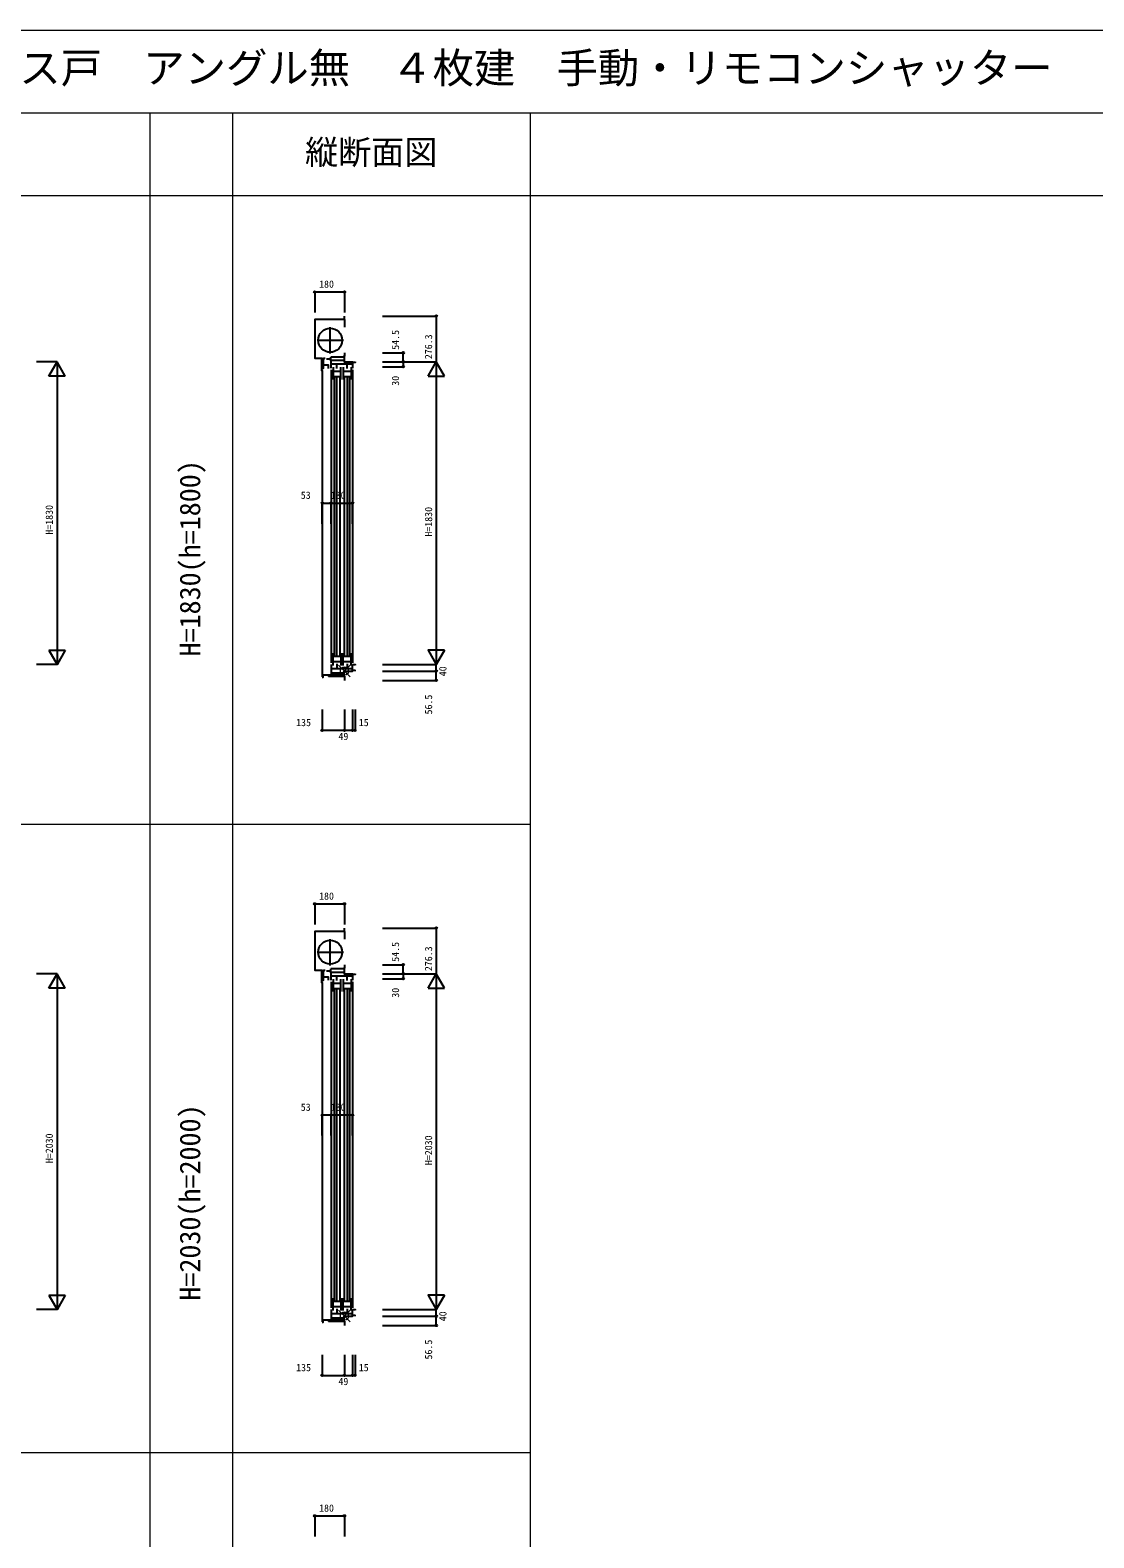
# Model space of a CAD drawing. Units: millimetres, scale not verified. Extents: x -13762 to 13750, y -10012 to 10000.
# Drawn here: x -6376 to 57, y 884 to 10000 of the extents above; entities that cross this region are included whole.
import ezdxf
from ezdxf.enums import TextEntityAlignment as Align

# ---------------------------------------------------------------- set-up
doc = ezdxf.new("R2010")
doc.units = ezdxf.units.MM
doc.header["$LTSCALE"] = 50
for name, color, linetype in [('0-0_0', 3, 'Continuous'), ('0-5_YKK_C1', 4, 'Continuous'), ('0-9_YKK_N1', 2, 'Continuous')]:
    doc.layers.add(name, color=color, linetype=linetype)
doc.layers.add('0-7_YKK_F1', color=7, linetype='Continuous', lineweight=18)
doc.layers.add('0-8_YKK_IN', color=1, linetype='Continuous', lineweight=18)
doc.styles.add('ＭＳ ゴシック', font='')
doc.styles.get('ＭＳ ゴシック').set_extended_font_data('MS Gothic')

msp = doc.modelspace()

# ---------------------------------------------------------------- linework, layer by layer
at = {"layer": '0-5_YKK_C1'}
for p, q in [((-4560.8, 8045.5), (-4560.8, 8204.5)), ((-4474.8, 8251.3), (-4474.8, 8271.3)), ((-4474.8, 8251.3), (-4474.8, 8203.3)), ((-4640.3, 8125), (-4481.3, 8125)), ((-4557.7, 8000), (-4557.7, 8023.64)), ((-4608.8, 7942.31), (-4608.8, 6090.5)), ((-4582.8, 8013.5), (-4557.7, 8013.5)), ((-4425.8, 7981), (-4555.8, 7981)), ((-4555.8, 7946), (-4555.8, 6174)), ((-4544.1, 7963), (-4544.1, 7887)), ((-4544.1, 7938), (-4497.1, 7938)), ((-4520.6, 7954), (-4520.6, 7981)), ((-4497.1, 7887), (-4497.1, 7963)), ((-4482.1, 7963), (-4482.1, 7887)), ((-4482.1, 7938), (-4435.1, 7938)), ((-4458.6, 7954), (-4458.6, 7981)), ((-4435.1, 7963), (-4435.1, 7887)), ((-4425.8, 7946), (-4425.8, 6174)), ((-4544.1, 7905), (-4497.1, 7905)), ((-4536.6, 7901), (-4536.6, 6220)), ((-4520.1, 6220), (-4520.1, 7901)), ((-4503.6, 7901), (-4503.6, 6220)), ((-4482.1, 7905), (-4435.1, 7905)), ((-4474.6, 6220), (-4474.6, 7901)), ((-4458.1, 7901), (-4458.1, 6220)), ((-4441.6, 6220), (-4441.6, 7901)), ((-4544.1, 6158), (-4544.1, 6234)), ((-4544.1, 6216), (-4497.1, 6216)), ((-4497.1, 6234), (-4497.1, 6158)), ((-4482.1, 6158), (-4482.1, 6234)), ((-4482.1, 6216), (-4435.1, 6216)), ((-4435.1, 6158), (-4435.1, 6234)), ((-4425.8, 6139), (-4555.8, 6139)), ((-4554.8, 6115), (-4554.8, 6101.5)), ((-4544.1, 6183), (-4497.1, 6183)), ((-4522.8, 6115), (-4522.8, 6101.5)), ((-4520.6, 6168), (-4520.6, 6139)), ((-4482.1, 6183), (-4435.1, 6183)), ((-4458.6, 6168), (-4458.6, 6139)), ((-4570.8, 6101.5), (-4570.8, 6091.5)), ((-4474.8, 6091.5), (-4570.8, 6091.5)), ((-4474.8, 6095), (-4474.79, 6068.5)), ((-4474.8, 4551.3), (-4474.8, 4571.3)), ((-4560.8, 4345.5), (-4560.8, 4504.5)), ((-4474.8, 4551.3), (-4474.8, 4503.3)), ((-4640.3, 4425), (-4481.3, 4425)), ((-4582.8, 4313.5), (-4557.7, 4313.5)), ((-4557.7, 4300), (-4557.7, 4323.64)), ((-4608.8, 4242.31), (-4608.8, 2190.5)), ((-4425.8, 4281), (-4555.8, 4281)), ((-4555.8, 4246), (-4555.8, 2274)), ((-4544.1, 4263), (-4544.1, 4187)), ((-4544.1, 4238), (-4497.1, 4238)), ((-4544.1, 4205), (-4497.1, 4205)), ((-4536.6, 4201), (-4536.6, 2320)), ((-4520.6, 4254), (-4520.6, 4281)), ((-4520.1, 2320), (-4520.1, 4201)), ((-4503.6, 4201), (-4503.6, 2320)), ((-4497.1, 4187), (-4497.1, 4263)), ((-4482.1, 4263), (-4482.1, 4187)), ((-4482.1, 4238), (-4435.1, 4238)), ((-4482.1, 4205), (-4435.1, 4205)), ((-4474.6, 2320), (-4474.6, 4201)), ((-4458.6, 4254), (-4458.6, 4281)), ((-4458.1, 4201), (-4458.1, 2320)), ((-4441.6, 2320), (-4441.6, 4201)), ((-4435.1, 4263), (-4435.1, 4187)), ((-4425.8, 4246), (-4425.8, 2274)), ((-4544.1, 2258), (-4544.1, 2334)), ((-4544.1, 2316), (-4497.1, 2316)), ((-4544.1, 2283), (-4497.1, 2283)), ((-4497.1, 2334), (-4497.1, 2258)), ((-4482.1, 2258), (-4482.1, 2334)), ((-4482.1, 2316), (-4435.1, 2316)), ((-4482.1, 2283), (-4435.1, 2283)), ((-4435.1, 2258), (-4435.1, 2334)), ((-4570.8, 2201.5), (-4570.8, 2191.5)), ((-4474.8, 2191.5), (-4570.8, 2191.5)), ((-4425.8, 2239), (-4555.8, 2239)), ((-4554.8, 2215), (-4554.8, 2201.5)), ((-4522.8, 2215), (-4522.8, 2201.5)), ((-4520.6, 2268), (-4520.6, 2239)), ((-4474.8, 2195), (-4474.79, 2168.5)), ((-4458.6, 2268), (-4458.6, 2239))]:
    msp.add_line(p, q, dxfattribs=at)
for points in [[(-4474.8, 8251.3), (-4654.8, 8251.3), (-4654.8, 8016.5), (-4608.8, 8016.5)], [(-4474.8, 8049.5), (-4474.8, 8028), (-4478.3, 8028), (-4478.3, 8023.64), (-4557.7, 8023.64)], [(-4475.8, 8025), (-4475.8, 7995), (-4425.8, 7995), (-4425.8, 7956)], [(-4597.66, 8020.7), (-4597.66, 8013.5), (-4613.66, 8013.5), (-4613.66, 7942.5), (-4606.26, 7942.5)], [(-4613.66, 7956.5), (-4601.96, 7956.5), (-4601.96, 8013.5)], [(-4601.96, 7977.2), (-4573.66, 7977.2), (-4573.66, 7955.2)], [(-4555.8, 7956), (-4555.8, 8005), (-4475.8, 8005)], [(-4410.8, 7995), (-4410.8, 7991), (-4425.8, 7991)], [(-4555.8, 6164), (-4555.8, 6115), (-4475.8, 6115)], [(-4475.8, 6095), (-4475.8, 6125), (-4425.8, 6125), (-4425.8, 6164)], [(-4425.8, 6164), (-4410.8, 6164), (-4410.8, 6161.5)], [(-4410.8, 6125), (-4410.8, 6129), (-4425.8, 6129)], [(-4609.8, 6088.5), (-4604.3, 6088.5), (-4604.3, 6101.5), (-4478.3, 6101.5)], [(-4478.3, 6101.5), (-4478.3, 6095), (-4474.8, 6095)], [(-4474.8, 4551.3), (-4654.8, 4551.3), (-4654.8, 4316.5), (-4608.8, 4316.5)], [(-4597.66, 4320.7), (-4597.66, 4313.5), (-4613.66, 4313.5), (-4613.66, 4242.5), (-4606.26, 4242.5)], [(-4613.66, 4256.5), (-4601.96, 4256.5), (-4601.96, 4313.5)], [(-4474.8, 4349.5), (-4474.8, 4328), (-4478.3, 4328), (-4478.3, 4323.64), (-4557.7, 4323.64)], [(-4555.8, 4256), (-4555.8, 4305), (-4475.8, 4305)], [(-4475.8, 4325), (-4475.8, 4295), (-4425.8, 4295), (-4425.8, 4256)], [(-4410.8, 4295), (-4410.8, 4291), (-4425.8, 4291)], [(-4601.96, 4277.2), (-4573.66, 4277.2), (-4573.66, 4255.2)], [(-4609.8, 2188.5), (-4604.3, 2188.5), (-4604.3, 2201.5), (-4478.3, 2201.5)], [(-4555.8, 2264), (-4555.8, 2215), (-4475.8, 2215)], [(-4478.3, 2201.5), (-4478.3, 2195), (-4474.8, 2195)], [(-4475.8, 2195), (-4475.8, 2225), (-4425.8, 2225), (-4425.8, 2264)], [(-4425.8, 2264), (-4410.8, 2264), (-4410.8, 2261.5)], [(-4410.8, 2225), (-4410.8, 2229), (-4425.8, 2229)]]:
    msp.add_lwpolyline(points, dxfattribs=at)
for centre in [(-4560.8, 8125), (-4560.8, 8125), (-4560.8, 4425), (-4560.8, 4425)]:
    msp.add_circle(centre, 72.5, dxfattribs=at)
at = {"layer": '0-7_YKK_F1'}
for p, q in [((-13749.8, 10000), (13750.2, 10000)), ((-13749.8, 9500), (13250.2, 9500)), ((-5649.8, -10000), (-5649.8, 9500)), ((-5149.8, -10000), (-5149.8, 9500)), ((-3349.8, -10000), (-3349.8, 9500)), ((-13749.8, 9000), (13250.2, 9000)), ((-13749.8, 5200), (-3349.8, 5200)), ((-13749.8, 1400), (-3349.8, 1400))]:
    msp.add_line(p, q, dxfattribs=at)
at = {"layer": '0-8_YKK_IN'}
for p, q in [((-4439.44, 6160.35), (-4510.15, 6089.64)), ((-4439.44, 6089.64), (-4510.15, 6160.35)), ((-4439.44, 2260.35), (-4510.15, 2189.64)), ((-4439.44, 2189.64), (-4510.15, 2260.35))]:
    msp.add_line(p, q, dxfattribs=at)
for centre in [(-4474.8, 6125), (-4474.8, 2225)]:
    msp.add_circle(centre, 25, dxfattribs=at)
at = {"layer": '0-9_YKK_N1'}
for p, q in [((-4654.8, 8417.3), (-4474.8, 8417.3)), ((-4654.8, 8417.3), (-4654.8, 8292.3)), ((-4474.8, 8417.3), (-4474.8, 8292.3)), ((-4244.3, 8271.3), (-3919.3, 8271.3)), ((-3919.3, 8271.3), (-3919.3, 7995)), ((-4244.3, 8049.5), (-4119.3, 8049.5)), ((-4119.3, 7995), (-4119.3, 8049.5)), ((-6213.3, 7995), (-6338.3, 7995)), ((-6263.3, 7908.4), (-6213.3, 7995)), ((-6163.3, 7908.4), (-6213.3, 7995)), ((-4244.3, 7995), (-3919.3, 7995)), ((-4244.3, 7965), (-4119.3, 7965)), ((-4119.3, 7995), (-4119.3, 7965)), ((-3969.3, 7908.4), (-3919.3, 7995)), ((-3919.3, 7995), (-3919.3, 6165)), ((-3869.3, 7908.4), (-3919.3, 7995)), ((-6163.3, 7908.4), (-6263.3, 7908.4)), ((-3969.3, 7908.4), (-3869.3, 7908.4)), ((-4608.8, 7015.97), (-4608.8, 7140.97)), ((-4608.8, 7140.97), (-4555.8, 7140.97)), ((-4555.8, 7140.97), (-4425.8, 7140.97)), ((-4555.8, 7015.97), (-4555.8, 7140.97)), ((-4425.8, 7015.97), (-4425.8, 7140.97)), ((-6263.3, 6251.6), (-6163.3, 6251.6)), ((-6263.3, 6251.6), (-6213.3, 6165)), ((-6163.3, 6251.6), (-6213.3, 6165)), ((-3869.3, 6251.6), (-3919.3, 6165)), ((-4244.3, 6165), (-3919.3, 6165)), ((-4244.3, 6125), (-3919.3, 6125)), ((-3919.3, 6125), (-3919.3, 6165)), ((-3919.3, 6068.5), (-3919.3, 6125)), ((-4244.3, 6068.5), (-3919.3, 6068.5)), ((-4609.8, 5891.67), (-4609.8, 5766.67)), ((-4474.8, 5891.67), (-4474.8, 5766.67)), ((-4425.8, 5891.67), (-4425.8, 5766.67)), ((-4410.8, 5891.67), (-4410.8, 5766.67)), ((-4609.8, 5766.67), (-4474.8, 5766.67)), ((-4474.8, 5766.67), (-4425.8, 5766.67)), ((-4425.8, 5766.67), (-4410.8, 5766.67)), ((-4654.8, 4717.3), (-4474.8, 4717.3)), ((-4654.8, 4717.3), (-4654.8, 4592.3)), ((-4474.8, 4717.3), (-4474.8, 4592.3)), ((-4244.3, 4571.3), (-3919.3, 4571.3)), ((-3919.3, 4571.3), (-3919.3, 4295)), ((-6213.3, 4295), (-6338.3, 4295)), ((-6263.3, 4208.4), (-6213.3, 4295)), ((-6163.3, 4208.4), (-6213.3, 4295)), ((-4244.3, 4349.5), (-4119.3, 4349.5)), ((-4244.3, 4295), (-3919.3, 4295)), ((-4119.3, 4295), (-4119.3, 4349.5)), ((-4119.3, 4295), (-4119.3, 4265)), ((-3969.3, 4208.4), (-3919.3, 4295)), ((-3919.3, 4295), (-3919.3, 2265)), ((-3869.3, 4208.4), (-3919.3, 4295)), ((-6163.3, 4208.4), (-6263.3, 4208.4)), ((-4244.3, 4265), (-4119.3, 4265)), ((-3969.3, 4208.4), (-3869.3, 4208.4)), ((-4608.8, 3315.97), (-4608.8, 3440.97)), ((-4608.8, 3440.97), (-4555.8, 3440.97)), ((-4555.8, 3440.97), (-4425.8, 3440.97)), ((-4555.8, 3315.97), (-4555.8, 3440.97)), ((-4425.8, 3315.97), (-4425.8, 3440.97)), ((-6263.3, 2351.6), (-6163.3, 2351.6)), ((-6263.3, 2351.6), (-6213.3, 2265)), ((-6163.3, 2351.6), (-6213.3, 2265)), ((-3869.3, 2351.6), (-3919.3, 2265)), ((-4244.3, 2265), (-3919.3, 2265)), ((-4244.3, 2225), (-3919.3, 2225)), ((-3919.3, 2225), (-3919.3, 2265)), ((-3919.3, 2168.5), (-3919.3, 2225)), ((-4244.3, 2168.5), (-3919.3, 2168.5)), ((-4609.8, 1991.67), (-4609.8, 1866.67)), ((-4474.8, 1991.67), (-4474.8, 1866.67)), ((-4425.8, 1991.67), (-4425.8, 1866.67)), ((-4410.8, 1991.67), (-4410.8, 1866.67)), ((-4609.8, 1866.67), (-4474.8, 1866.67)), ((-4474.8, 1866.67), (-4425.8, 1866.67)), ((-4425.8, 1866.67), (-4410.8, 1866.67)), ((-4654.8, 1017.3), (-4474.8, 1017.3)), ((-4654.8, 1017.3), (-4654.8, 892.3)), ((-4474.8, 1017.3), (-4474.8, 892.3))]:
    msp.add_line(p, q, dxfattribs=at)
for points in [[(-6213.3, 7995), (-6213.3, 6165), (-6338.3, 6165)], [(-3869.3, 6251.6), (-3969.3, 6251.6), (-3919.3, 6165)], [(-6213.3, 4295), (-6213.3, 2265), (-6338.3, 2265)], [(-3869.3, 2351.6), (-3969.3, 2351.6), (-3919.3, 2265)]]:
    msp.add_lwpolyline(points, dxfattribs=at)
for centre in [(-4654.8, 8417.3), (-4474.8, 8417.3), (-3919.3, 8271.3), (-4119.3, 8049.5), (-4119.3, 7995), (-4119.3, 7965), (-4608.8, 7140.97), (-4555.8, 7140.97), (-4425.8, 7140.97), (-3919.3, 6125), (-3919.3, 6068.5), (-4609.8, 5766.67), (-4474.8, 5766.67), (-4425.8, 5766.67), (-4410.8, 5766.67), (-4654.8, 4717.3), (-4474.8, 4717.3), (-3919.3, 4571.3), (-4119.3, 4349.5), (-4119.3, 4295), (-4119.3, 4265), (-4608.8, 3440.97), (-4555.8, 3440.97), (-4425.8, 3440.97), (-3919.3, 2225), (-3919.3, 2168.5), (-4609.8, 1866.67), (-4474.8, 1866.67), (-4425.8, 1866.67), (-4410.8, 1866.67), (-4654.8, 1017.3), (-4474.8, 1017.3)]:
    msp.add_circle(centre, 5, dxfattribs=at)

# ---------------------------------------------------------------- texts
at = {"layer": '0-0_0', "color": 7, "style": 'ＭＳ ゴシック'}
msp.add_text('ＡＰＷ４３１＿１１  ＡＰＷ４３１  シャッター付引違いテラス戸\u3000アングル無  ４枚建  手動・リモコンシャッター', height=183.3, dxfattribs=at).set_placement((-13440.57, 9625), align=Align.BOTTOM_LEFT)
at = {"layer": '0-0_0', "style": 'ＭＳ ゴシック'}
msp.add_text('縦断面図', height=146.6, dxfattribs=at).set_placement((-4713.02, 9144.81), align=Align.BOTTOM_LEFT)
for s, p in [('H=1830(h=1800)', (-5309.85, 6213.24)), ('H=2030(h=2000)', (-5309.85, 2318.25))]:
    msp.add_text(s, height=124.6, rotation=90, dxfattribs=at).set_placement(p, align=Align.BOTTOM_LEFT)
at = {"layer": '0-9_YKK_N1', "style": 'ＭＳ ゴシック'}
for s, p in [('180', (-4628.29, 8429.3)), ('53', (-4739.04, 7152.97)), ('130', (-4557.88, 7152.97)), ('135', (-4767.17, 5778.67)), ('15', (-4388.3, 5778.67)), ('49', (-4511.3, 5694.67)), ('180', (-4628.29, 4729.3)), ('53', (-4739.04, 3452.97)), ('130', (-4557.88, 3452.97)), ('135', (-4767.17, 1878.67)), ('15', (-4388.3, 1878.67)), ('49', (-4511.3, 1794.67)), ('180', (-4628.29, 1029.3))]:
    msp.add_text(s, height=43.99, dxfattribs=at).set_placement(p, align=Align.BOTTOM_LEFT)
for s, p in [('54.5', (-4131.3, 8067.5)), ('276.3', (-3931.3, 8010.74)), ('30', (-4131.3, 7850)), ('H=1830', (-6225.3, 6949.7)), ('H=1830', (-3931.3, 6937.93)), ('40', (-3844.64, 6093.78)), ('56.5', (-3931.3, 5862.65)), ('54.5', (-4131.3, 4367.5)), ('276.3', (-3931.3, 4310.74)), ('30', (-4131.3, 4150)), ('H=2030', (-6225.3, 3149.7)), ('H=2030', (-3931.3, 3137.93)), ('40', (-3844.64, 2193.78)), ('56.5', (-3931.3, 1962.65))]:
    msp.add_text(s, height=43.99, rotation=90, dxfattribs=at).set_placement(p, align=Align.BOTTOM_LEFT)

doc.saveas('drawing.dxf')
